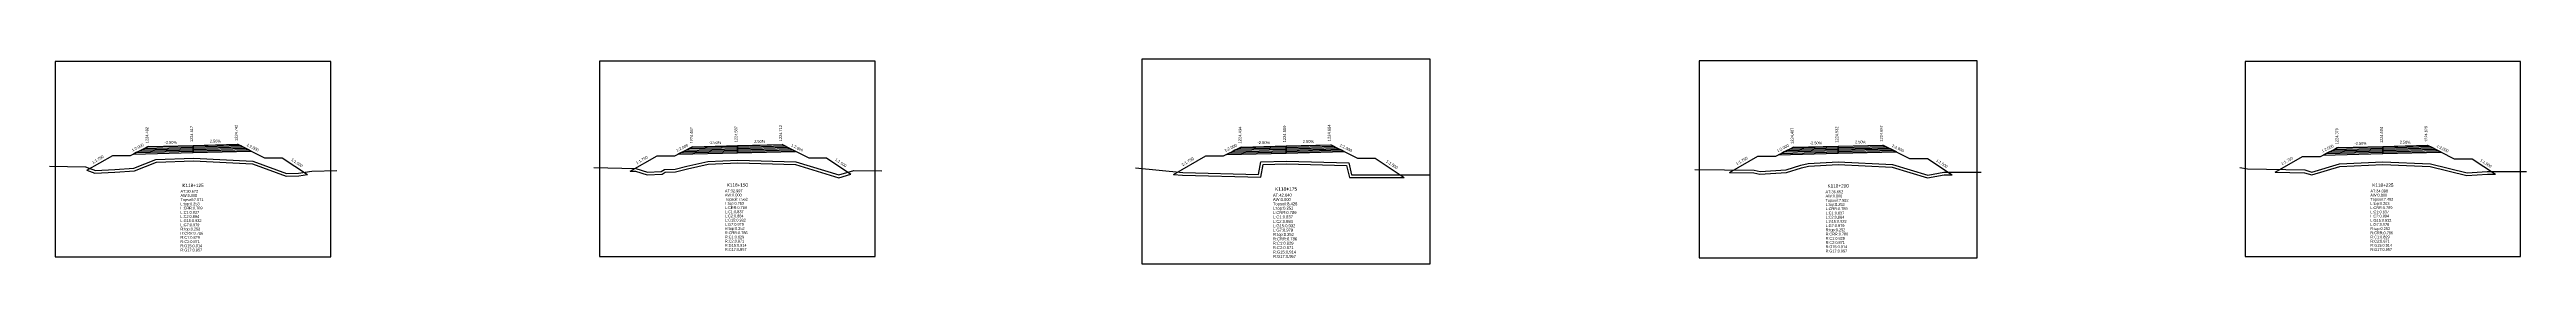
# Model space of a CAD drawing. Extents: x -7 to 78429, y 1189 to 1262.
# Drawn here: x 77248.9 to 77526.5, y 1211.4 to 1234.2 of the extents above; entities that cross this region are included whole.
import ezdxf
from ezdxf.enums import TextEntityAlignment as Align

# ---------------------------------------------------------------- set-up
doc = ezdxf.new("R2010")
doc.units = 0

msp = doc.modelspace()

# ---------------------------------------------------------------- linework, layer by layer
at = {"layer": 'A4_BORDER', "color": 7}
for points in [[(77249.555, 1212.149), (77280.465, 1212.149), (77280.465, 1234.005), (77249.555, 1234.005), (77249.555, 1212.149)], [(77310.576, 1212.206), (77341.46, 1212.206), (77341.46, 1234.043), (77310.576, 1234.043), (77310.576, 1212.206)], [(77371.347, 1211.396), (77403.651, 1211.396), (77403.651, 1234.237), (77371.347, 1234.237), (77371.347, 1211.396)], [(77433.793, 1212.036), (77464.949, 1212.036), (77464.949, 1234.065), (77433.793, 1234.065), (77433.793, 1212.036)], [(77494.996, 1212.203), (77525.822, 1212.203), (77525.822, 1234), (77494.996, 1234), (77494.996, 1212.203)]]:
    msp.add_lwpolyline(points, dxfattribs=at)
at = {"layer": 'CLEAR_GROUND', "color": 8}
for points in [[(77253.106, 1221.832), (77254.025, 1221.503), (77256.266, 1221.639), (77258.451, 1221.763), (77260.91, 1222.727), (77265.081, 1222.878), (77271.67, 1222.551), (77275.432, 1221.193), (77276.86, 1221.206), (77277.834, 1221.36)], [(77314.016, 1221.746), (77314.58, 1221.733), (77315.91, 1221.342), (77317.577, 1221.403), (77317.92, 1221.619), (77319.089, 1221.667), (77320.406, 1222.002), (77322.727, 1222.506), (77326.055, 1222.672), (77332.529, 1222.486), (77337.38, 1221.01), (77338.723, 1221.409)], [(77374.899, 1221.377), (77375.909, 1221.273), (77384.669, 1221.063), (77384.928, 1222.486), (77387.557, 1222.548), (77394.282, 1222.373), (77394.596, 1221.035), (77400.742, 1221.022)], [(77437.203, 1221.597), (77439.918, 1221.566), (77440.588, 1221.407), (77443.596, 1221.579), (77445.263, 1222.116), (77446.052, 1222.289), (77449.381, 1222.468), (77455.402, 1222.191), (77459.39, 1220.975), (77461.232, 1221.315), (77462.127, 1221.319)], [(77498.358, 1221.636), (77501.633, 1221.569), (77502.439, 1221.328), (77505.598, 1222.269), (77510.411, 1222.483), (77515.723, 1222.273), (77519.812, 1221.238), (77522.122, 1221.384), (77523.019, 1221.389)]]:
    msp.add_lwpolyline(points, dxfattribs=at)
at = {"layer": 'DESIGN_ROAD_TRIMMED', "color": 1}
for points in [[(77253.106, 1221.832), (77256.01, 1223.492), (77258.01, 1223.492), (77260.01, 1224.492), (77260.01, 1224.492), (77259.905, 1224.439), (77259.905, 1224.439), (77259.589, 1224.281), (77259.589, 1224.281), (77259.273, 1224.124), (77259.273, 1224.124), (77258.958, 1223.966), (77258.958, 1223.966), (77258.642, 1223.808), (77258.642, 1223.808), (77258.326, 1223.65), (77265.01, 1223.817), (77265.01, 1223.967), (77265.01, 1223.967), (77265.01, 1224.117), (77265.01, 1224.117), (77265.01, 1224.267), (77265.01, 1224.267), (77265.01, 1224.417), (77265.01, 1224.417), (77265.01, 1224.567), (77265.01, 1224.567), (77265.01, 1224.617), (77265.01, 1224.617), (77265.01, 1224.617), (77265.01, 1224.617), (77265.01, 1224.617), (77265.01, 1224.567), (77265.01, 1224.567), (77265.01, 1224.417), (77265.01, 1224.417), (77265.01, 1224.267), (77265.01, 1224.267), (77265.01, 1224.117), (77265.01, 1224.117), (77265.01, 1223.967), (77265.01, 1223.967), (77265.01, 1223.817), (77271.534, 1223.98), (77271.248, 1224.123), (77271.248, 1224.123), (77270.963, 1224.266), (77270.963, 1224.266), (77270.677, 1224.409), (77270.677, 1224.409), (77270.391, 1224.552), (77270.391, 1224.552), (77270.106, 1224.694), (77270.106, 1224.694), (77270.01, 1224.742), (77270.01, 1224.742), (77273.01, 1223.242), (77275.01, 1223.242), (77277.834, 1221.36)], [(77314.016, 1221.746), (77317.018, 1223.462), (77319.018, 1223.462), (77321.018, 1224.462), (77321.018, 1224.462), (77320.913, 1224.409), (77320.913, 1224.409), (77320.597, 1224.251), (77320.597, 1224.251), (77320.281, 1224.094), (77320.281, 1224.094), (77319.965, 1223.936), (77319.965, 1223.936), (77319.65, 1223.778), (77319.65, 1223.778), (77319.334, 1223.62), (77326.018, 1223.787), (77326.018, 1223.937), (77326.018, 1223.937), (77326.018, 1224.087), (77326.018, 1224.087), (77326.018, 1224.237), (77326.018, 1224.237), (77326.018, 1224.387), (77326.018, 1224.387), (77326.018, 1224.537), (77326.018, 1224.537), (77326.018, 1224.587), (77326.018, 1224.587), (77326.018, 1224.587), (77326.018, 1224.587), (77326.018, 1224.587), (77326.018, 1224.537), (77326.018, 1224.537), (77326.018, 1224.387), (77326.018, 1224.387), (77326.018, 1224.237), (77326.018, 1224.237), (77326.018, 1224.087), (77326.018, 1224.087), (77326.018, 1223.937), (77326.018, 1223.937), (77326.018, 1223.787), (77332.542, 1223.95), (77332.256, 1224.093), (77332.256, 1224.093), (77331.97, 1224.236), (77331.97, 1224.236), (77331.685, 1224.379), (77331.685, 1224.379), (77331.399, 1224.522), (77331.399, 1224.522), (77331.113, 1224.664), (77331.113, 1224.664), (77331.018, 1224.712), (77331.018, 1224.712), (77334.018, 1223.212), (77336.018, 1223.212), (77338.723, 1221.409)], [(77374.899, 1221.377), (77378.499, 1223.434), (77380.499, 1223.434), (77382.499, 1224.434), (77382.499, 1224.434), (77382.394, 1224.381), (77382.394, 1224.381), (77382.078, 1224.223), (77382.078, 1224.223), (77381.762, 1224.066), (77381.762, 1224.066), (77381.446, 1223.908), (77381.446, 1223.908), (77381.131, 1223.75), (77381.131, 1223.75), (77380.815, 1223.592), (77387.499, 1223.759), (77387.499, 1223.909), (77387.499, 1223.909), (77387.499, 1224.059), (77387.499, 1224.059), (77387.499, 1224.209), (77387.499, 1224.209), (77387.499, 1224.359), (77387.499, 1224.359), (77387.499, 1224.509), (77387.499, 1224.509), (77387.499, 1224.559), (77387.499, 1224.559), (77387.499, 1224.559), (77387.499, 1224.559), (77387.499, 1224.559), (77387.499, 1224.509), (77387.499, 1224.509), (77387.499, 1224.359), (77387.499, 1224.359), (77387.499, 1224.209), (77387.499, 1224.209), (77387.499, 1224.059), (77387.499, 1224.059), (77387.499, 1223.909), (77387.499, 1223.909), (77387.499, 1223.759), (77394.023, 1223.922), (77393.737, 1224.065), (77393.737, 1224.065), (77393.451, 1224.208), (77393.451, 1224.208), (77393.166, 1224.351), (77393.166, 1224.351), (77392.88, 1224.494), (77392.88, 1224.494), (77392.594, 1224.636), (77392.594, 1224.636), (77392.499, 1224.684), (77392.499, 1224.684), (77395.499, 1223.184), (77397.499, 1223.184), (77400.742, 1221.022)], [(77437.203, 1221.597), (77440.371, 1223.407), (77442.371, 1223.407), (77444.371, 1224.407), (77444.371, 1224.407), (77444.266, 1224.354), (77444.266, 1224.354), (77443.95, 1224.196), (77443.95, 1224.196), (77443.634, 1224.039), (77443.634, 1224.039), (77443.318, 1223.881), (77443.318, 1223.881), (77443.003, 1223.723), (77443.003, 1223.723), (77442.687, 1223.565), (77449.371, 1223.732), (77449.371, 1223.882), (77449.371, 1223.882), (77449.371, 1224.032), (77449.371, 1224.032), (77449.371, 1224.182), (77449.371, 1224.182), (77449.371, 1224.332), (77449.371, 1224.332), (77449.371, 1224.482), (77449.371, 1224.482), (77449.371, 1224.532), (77449.371, 1224.532), (77449.371, 1224.532), (77449.371, 1224.532), (77449.371, 1224.532), (77449.371, 1224.482), (77449.371, 1224.482), (77449.371, 1224.332), (77449.371, 1224.332), (77449.371, 1224.182), (77449.371, 1224.182), (77449.371, 1224.032), (77449.371, 1224.032), (77449.371, 1223.882), (77449.371, 1223.882), (77449.371, 1223.732), (77455.895, 1223.895), (77455.609, 1224.038), (77455.609, 1224.038), (77455.323, 1224.181), (77455.323, 1224.181), (77455.038, 1224.324), (77455.038, 1224.324), (77454.752, 1224.467), (77454.752, 1224.467), (77454.466, 1224.609), (77454.466, 1224.609), (77454.371, 1224.657), (77454.371, 1224.657), (77457.371, 1223.157), (77459.371, 1223.157), (77462.127, 1221.319)], [(77498.358, 1221.636), (77501.409, 1223.379), (77503.409, 1223.379), (77505.409, 1224.379), (77505.409, 1224.379), (77505.304, 1224.326), (77505.304, 1224.326), (77504.988, 1224.168), (77504.988, 1224.168), (77504.672, 1224.011), (77504.672, 1224.011), (77504.356, 1223.853), (77504.356, 1223.853), (77504.041, 1223.695), (77504.041, 1223.695), (77503.725, 1223.537), (77510.409, 1223.704), (77510.409, 1223.854), (77510.409, 1223.854), (77510.409, 1224.004), (77510.409, 1224.004), (77510.409, 1224.154), (77510.409, 1224.154), (77510.409, 1224.304), (77510.409, 1224.304), (77510.409, 1224.454), (77510.409, 1224.454), (77510.409, 1224.504), (77510.409, 1224.504), (77510.409, 1224.504), (77510.409, 1224.504), (77510.409, 1224.504), (77510.409, 1224.454), (77510.409, 1224.454), (77510.409, 1224.304), (77510.409, 1224.304), (77510.409, 1224.154), (77510.409, 1224.154), (77510.409, 1224.004), (77510.409, 1224.004), (77510.409, 1223.854), (77510.409, 1223.854), (77510.409, 1223.704), (77516.933, 1223.867), (77516.647, 1224.01), (77516.647, 1224.01), (77516.361, 1224.153), (77516.361, 1224.153), (77516.076, 1224.296), (77516.076, 1224.296), (77515.79, 1224.439), (77515.79, 1224.439), (77515.504, 1224.581), (77515.504, 1224.581), (77515.409, 1224.629), (77515.409, 1224.629), (77518.409, 1223.129), (77520.409, 1223.129), (77523.019, 1221.389)]]:
    msp.add_lwpolyline(points, dxfattribs=at)
at = {"layer": 'FINISHED_ROAD', "color": 2}
for points in [[(77256.01, 1223.492), (77258.01, 1223.492), (77260.01, 1224.492), (77260.01, 1224.492), (77265.01, 1224.617), (77270.01, 1224.742), (77270.01, 1224.742), (77273.01, 1223.242), (77275.01, 1223.242)], [(77317.018, 1223.462), (77319.018, 1223.462), (77321.018, 1224.462), (77321.018, 1224.462), (77326.018, 1224.587), (77331.018, 1224.712), (77331.018, 1224.712), (77334.018, 1223.212), (77336.018, 1223.212)], [(77378.499, 1223.434), (77380.499, 1223.434), (77382.499, 1224.434), (77382.499, 1224.434), (77387.499, 1224.559), (77392.499, 1224.684), (77392.499, 1224.684), (77395.499, 1223.184), (77397.499, 1223.184)], [(77440.371, 1223.407), (77442.371, 1223.407), (77444.371, 1224.407), (77444.371, 1224.407), (77449.371, 1224.532), (77454.371, 1224.657), (77454.371, 1224.657), (77457.371, 1223.157), (77459.371, 1223.157)], [(77501.409, 1223.379), (77503.409, 1223.379), (77505.409, 1224.379), (77505.409, 1224.379), (77510.409, 1224.504), (77515.409, 1224.629), (77515.409, 1224.629), (77518.409, 1223.129), (77520.409, 1223.129)]]:
    msp.add_lwpolyline(points, dxfattribs=at)
at = {"layer": 'LAYER_0', "color": 4}
for points in [[(77260.01, 1224.492), (77259.905, 1224.439), (77265.01, 1224.567), (77265.01, 1224.617)], [(77321.018, 1224.462), (77320.913, 1224.409), (77326.018, 1224.537), (77326.018, 1224.587)], [(77382.499, 1224.434), (77382.394, 1224.381), (77387.499, 1224.509), (77387.499, 1224.559)], [(77444.371, 1224.407), (77444.266, 1224.354), (77449.371, 1224.482), (77449.371, 1224.532)], [(77505.409, 1224.379), (77505.304, 1224.326), (77510.409, 1224.454), (77510.409, 1224.504)]]:
    msp.add_lwpolyline(points, dxfattribs=at)
at = {"layer": 'LAYER_1', "color": 4}
for points in [[(77259.905, 1224.439), (77259.589, 1224.281), (77265.01, 1224.417), (77265.01, 1224.567)], [(77320.913, 1224.409), (77320.597, 1224.251), (77326.018, 1224.387), (77326.018, 1224.537)], [(77382.394, 1224.381), (77382.078, 1224.223), (77387.499, 1224.359), (77387.499, 1224.509)], [(77444.266, 1224.354), (77443.95, 1224.196), (77449.371, 1224.332), (77449.371, 1224.482)], [(77505.304, 1224.326), (77504.988, 1224.168), (77510.409, 1224.304), (77510.409, 1224.454)]]:
    msp.add_lwpolyline(points, dxfattribs=at)
at = {"layer": 'LAYER_10', "color": 6}
for points in [[(77270.963, 1224.266), (77271.248, 1224.123), (77265.01, 1223.967), (77265.01, 1224.117)], [(77331.97, 1224.236), (77332.256, 1224.093), (77326.018, 1223.937), (77326.018, 1224.087)], [(77393.451, 1224.208), (77393.737, 1224.065), (77387.499, 1223.909), (77387.499, 1224.059)], [(77455.323, 1224.181), (77455.609, 1224.038), (77449.371, 1223.882), (77449.371, 1224.032)], [(77516.361, 1224.153), (77516.647, 1224.01), (77510.409, 1223.854), (77510.409, 1224.004)]]:
    msp.add_lwpolyline(points, dxfattribs=at)
at = {"layer": 'LAYER_11', "color": 6}
for points in [[(77271.248, 1224.123), (77271.534, 1223.98), (77265.01, 1223.817), (77265.01, 1223.967)], [(77332.256, 1224.093), (77332.542, 1223.95), (77326.018, 1223.787), (77326.018, 1223.937)], [(77393.737, 1224.065), (77394.023, 1223.922), (77387.499, 1223.759), (77387.499, 1223.909)], [(77455.609, 1224.038), (77455.895, 1223.895), (77449.371, 1223.732), (77449.371, 1223.882)], [(77516.647, 1224.01), (77516.933, 1223.867), (77510.409, 1223.704), (77510.409, 1223.854)]]:
    msp.add_lwpolyline(points, dxfattribs=at)
at = {"layer": 'LAYER_2', "color": 4}
for points in [[(77259.589, 1224.281), (77259.273, 1224.124), (77265.01, 1224.267), (77265.01, 1224.417)], [(77320.597, 1224.251), (77320.281, 1224.094), (77326.018, 1224.237), (77326.018, 1224.387)], [(77382.078, 1224.223), (77381.762, 1224.066), (77387.499, 1224.209), (77387.499, 1224.359)], [(77443.95, 1224.196), (77443.634, 1224.039), (77449.371, 1224.182), (77449.371, 1224.332)], [(77504.988, 1224.168), (77504.672, 1224.011), (77510.409, 1224.154), (77510.409, 1224.304)]]:
    msp.add_lwpolyline(points, dxfattribs=at)
at = {"layer": 'LAYER_3', "color": 4}
for points in [[(77259.273, 1224.124), (77258.958, 1223.966), (77265.01, 1224.117), (77265.01, 1224.267)], [(77320.281, 1224.094), (77319.965, 1223.936), (77326.018, 1224.087), (77326.018, 1224.237)], [(77381.762, 1224.066), (77381.446, 1223.908), (77387.499, 1224.059), (77387.499, 1224.209)], [(77443.634, 1224.039), (77443.318, 1223.881), (77449.371, 1224.032), (77449.371, 1224.182)], [(77504.672, 1224.011), (77504.356, 1223.853), (77510.409, 1224.004), (77510.409, 1224.154)]]:
    msp.add_lwpolyline(points, dxfattribs=at)
at = {"layer": 'LAYER_4', "color": 4}
for points in [[(77258.958, 1223.966), (77258.642, 1223.808), (77265.01, 1223.967), (77265.01, 1224.117)], [(77319.965, 1223.936), (77319.65, 1223.778), (77326.018, 1223.937), (77326.018, 1224.087)], [(77381.446, 1223.908), (77381.131, 1223.75), (77387.499, 1223.909), (77387.499, 1224.059)], [(77443.318, 1223.881), (77443.003, 1223.723), (77449.371, 1223.882), (77449.371, 1224.032)], [(77504.356, 1223.853), (77504.041, 1223.695), (77510.409, 1223.854), (77510.409, 1224.004)]]:
    msp.add_lwpolyline(points, dxfattribs=at)
at = {"layer": 'LAYER_5', "color": 4}
for points in [[(77258.642, 1223.808), (77258.326, 1223.65), (77265.01, 1223.817), (77265.01, 1223.967)], [(77319.65, 1223.778), (77319.334, 1223.62), (77326.018, 1223.787), (77326.018, 1223.937)], [(77381.131, 1223.75), (77380.815, 1223.592), (77387.499, 1223.759), (77387.499, 1223.909)], [(77443.003, 1223.723), (77442.687, 1223.565), (77449.371, 1223.732), (77449.371, 1223.882)], [(77504.041, 1223.695), (77503.725, 1223.537), (77510.409, 1223.704), (77510.409, 1223.854)]]:
    msp.add_lwpolyline(points, dxfattribs=at)
at = {"layer": 'LAYER_6', "color": 6}
for points in [[(77270.01, 1224.742), (77270.106, 1224.694), (77265.01, 1224.567), (77265.01, 1224.617)], [(77331.018, 1224.712), (77331.113, 1224.664), (77326.018, 1224.537), (77326.018, 1224.587)], [(77392.499, 1224.684), (77392.594, 1224.636), (77387.499, 1224.509), (77387.499, 1224.559)], [(77454.371, 1224.657), (77454.466, 1224.609), (77449.371, 1224.482), (77449.371, 1224.532)], [(77515.409, 1224.629), (77515.504, 1224.581), (77510.409, 1224.454), (77510.409, 1224.504)]]:
    msp.add_lwpolyline(points, dxfattribs=at)
at = {"layer": 'LAYER_7', "color": 6}
for points in [[(77270.106, 1224.694), (77270.391, 1224.552), (77265.01, 1224.417), (77265.01, 1224.567)], [(77331.113, 1224.664), (77331.399, 1224.522), (77326.018, 1224.387), (77326.018, 1224.537)], [(77392.594, 1224.636), (77392.88, 1224.494), (77387.499, 1224.359), (77387.499, 1224.509)], [(77454.466, 1224.609), (77454.752, 1224.467), (77449.371, 1224.332), (77449.371, 1224.482)], [(77515.504, 1224.581), (77515.79, 1224.439), (77510.409, 1224.304), (77510.409, 1224.454)]]:
    msp.add_lwpolyline(points, dxfattribs=at)
at = {"layer": 'LAYER_8', "color": 6}
for points in [[(77270.391, 1224.552), (77270.677, 1224.409), (77265.01, 1224.267), (77265.01, 1224.417)], [(77331.399, 1224.522), (77331.685, 1224.379), (77326.018, 1224.237), (77326.018, 1224.387)], [(77392.88, 1224.494), (77393.166, 1224.351), (77387.499, 1224.209), (77387.499, 1224.359)], [(77454.752, 1224.467), (77455.038, 1224.324), (77449.371, 1224.182), (77449.371, 1224.332)], [(77515.79, 1224.439), (77516.076, 1224.296), (77510.409, 1224.154), (77510.409, 1224.304)]]:
    msp.add_lwpolyline(points, dxfattribs=at)
at = {"layer": 'LAYER_9', "color": 6}
for points in [[(77270.677, 1224.409), (77270.963, 1224.266), (77265.01, 1224.117), (77265.01, 1224.267)], [(77331.685, 1224.379), (77331.97, 1224.236), (77326.018, 1224.087), (77326.018, 1224.237)], [(77393.166, 1224.351), (77393.451, 1224.208), (77387.499, 1224.059), (77387.499, 1224.209)], [(77455.038, 1224.324), (77455.323, 1224.181), (77449.371, 1224.032), (77449.371, 1224.182)], [(77516.076, 1224.296), (77516.361, 1224.153), (77510.409, 1224.004), (77510.409, 1224.154)]]:
    msp.add_lwpolyline(points, dxfattribs=at)
at = {"layer": 'NATURAL_GROUND', "color": 3}
for points in [[(77248.932, 1222.302), (77252.951, 1222.206), (77254.068, 1221.806), (77256.248, 1221.939), (77258.386, 1222.06), (77260.848, 1223.025), (77265.083, 1223.179), (77271.729, 1222.848), (77275.483, 1221.493), (77276.835, 1221.506), (77278.339, 1221.743), (77281.137, 1221.803)], [(77309.941, 1222.145), (77314.627, 1222.032), (77315.948, 1221.643), (77317.485, 1221.7), (77317.828, 1221.916), (77319.045, 1221.966), (77320.337, 1222.294), (77322.687, 1222.805), (77326.052, 1222.972), (77332.578, 1222.784), (77337.381, 1221.323), (77339.053, 1221.82), (77342.202, 1221.756)], [(77370.633, 1222.119), (77375.928, 1221.572), (77384.42, 1221.37), (77384.676, 1222.78), (77387.557, 1222.849), (77394.521, 1222.667), (77394.834, 1221.334), (77403.58, 1221.316)], [(77433.29, 1221.941), (77439.955, 1221.865), (77440.615, 1221.709), (77443.541, 1221.876), (77445.185, 1222.406), (77446.012, 1222.587), (77449.38, 1222.768), (77455.453, 1222.489), (77459.408, 1221.284), (77461.204, 1221.615), (77465.4, 1221.636)], [(77494.366, 1222.133), (77495.237, 1221.999), (77501.68, 1221.868), (77502.439, 1221.641), (77505.548, 1222.567), (77510.41, 1222.784), (77515.766, 1222.571), (77519.84, 1221.541), (77522.112, 1221.684), (77526.501, 1221.707)]]:
    msp.add_lwpolyline(points, dxfattribs=at)
at = {"layer": 'STRUCTURE_LEFT', "color": 4}
for points in [[(77260.01, 1224.492), (77259.905, 1224.439), (77259.905, 1224.439), (77259.589, 1224.281), (77259.589, 1224.281), (77259.273, 1224.124), (77259.273, 1224.124), (77258.958, 1223.966), (77258.958, 1223.966), (77258.642, 1223.808), (77258.642, 1223.808), (77258.326, 1223.65), (77265.01, 1223.817), (77265.01, 1223.967), (77265.01, 1223.967), (77265.01, 1224.117), (77265.01, 1224.117), (77265.01, 1224.267), (77265.01, 1224.267), (77265.01, 1224.417), (77265.01, 1224.417), (77265.01, 1224.567), (77265.01, 1224.567), (77265.01, 1224.617), (77265.01, 1224.617)], [(77321.018, 1224.462), (77320.913, 1224.409), (77320.913, 1224.409), (77320.597, 1224.251), (77320.597, 1224.251), (77320.281, 1224.094), (77320.281, 1224.094), (77319.965, 1223.936), (77319.965, 1223.936), (77319.65, 1223.778), (77319.65, 1223.778), (77319.334, 1223.62), (77326.018, 1223.787), (77326.018, 1223.937), (77326.018, 1223.937), (77326.018, 1224.087), (77326.018, 1224.087), (77326.018, 1224.237), (77326.018, 1224.237), (77326.018, 1224.387), (77326.018, 1224.387), (77326.018, 1224.537), (77326.018, 1224.537), (77326.018, 1224.587), (77326.018, 1224.587)], [(77382.499, 1224.434), (77382.394, 1224.381), (77382.394, 1224.381), (77382.078, 1224.223), (77382.078, 1224.223), (77381.762, 1224.066), (77381.762, 1224.066), (77381.446, 1223.908), (77381.446, 1223.908), (77381.131, 1223.75), (77381.131, 1223.75), (77380.815, 1223.592), (77387.499, 1223.759), (77387.499, 1223.909), (77387.499, 1223.909), (77387.499, 1224.059), (77387.499, 1224.059), (77387.499, 1224.209), (77387.499, 1224.209), (77387.499, 1224.359), (77387.499, 1224.359), (77387.499, 1224.509), (77387.499, 1224.509), (77387.499, 1224.559), (77387.499, 1224.559)], [(77444.371, 1224.407), (77444.266, 1224.354), (77444.266, 1224.354), (77443.95, 1224.196), (77443.95, 1224.196), (77443.634, 1224.039), (77443.634, 1224.039), (77443.318, 1223.881), (77443.318, 1223.881), (77443.003, 1223.723), (77443.003, 1223.723), (77442.687, 1223.565), (77449.371, 1223.732), (77449.371, 1223.882), (77449.371, 1223.882), (77449.371, 1224.032), (77449.371, 1224.032), (77449.371, 1224.182), (77449.371, 1224.182), (77449.371, 1224.332), (77449.371, 1224.332), (77449.371, 1224.482), (77449.371, 1224.482), (77449.371, 1224.532), (77449.371, 1224.532)], [(77505.409, 1224.379), (77505.304, 1224.326), (77505.304, 1224.326), (77504.988, 1224.168), (77504.988, 1224.168), (77504.672, 1224.011), (77504.672, 1224.011), (77504.356, 1223.853), (77504.356, 1223.853), (77504.041, 1223.695), (77504.041, 1223.695), (77503.725, 1223.537), (77510.409, 1223.704), (77510.409, 1223.854), (77510.409, 1223.854), (77510.409, 1224.004), (77510.409, 1224.004), (77510.409, 1224.154), (77510.409, 1224.154), (77510.409, 1224.304), (77510.409, 1224.304), (77510.409, 1224.454), (77510.409, 1224.454), (77510.409, 1224.504), (77510.409, 1224.504)]]:
    msp.add_lwpolyline(points, dxfattribs=at)
at = {"layer": 'STRUCTURE_RIGHT', "color": 6}
for points in [[(77265.01, 1224.617), (77265.01, 1224.617), (77265.01, 1224.567), (77265.01, 1224.567), (77265.01, 1224.417), (77265.01, 1224.417), (77265.01, 1224.267), (77265.01, 1224.267), (77265.01, 1224.117), (77265.01, 1224.117), (77265.01, 1223.967), (77265.01, 1223.967), (77265.01, 1223.817), (77271.534, 1223.98), (77271.248, 1224.123), (77271.248, 1224.123), (77270.963, 1224.266), (77270.963, 1224.266), (77270.677, 1224.409), (77270.677, 1224.409), (77270.391, 1224.552), (77270.391, 1224.552), (77270.106, 1224.694), (77270.106, 1224.694), (77270.01, 1224.742)], [(77326.018, 1224.587), (77326.018, 1224.587), (77326.018, 1224.537), (77326.018, 1224.537), (77326.018, 1224.387), (77326.018, 1224.387), (77326.018, 1224.237), (77326.018, 1224.237), (77326.018, 1224.087), (77326.018, 1224.087), (77326.018, 1223.937), (77326.018, 1223.937), (77326.018, 1223.787), (77332.542, 1223.95), (77332.256, 1224.093), (77332.256, 1224.093), (77331.97, 1224.236), (77331.97, 1224.236), (77331.685, 1224.379), (77331.685, 1224.379), (77331.399, 1224.522), (77331.399, 1224.522), (77331.113, 1224.664), (77331.113, 1224.664), (77331.018, 1224.712)], [(77387.499, 1224.559), (77387.499, 1224.559), (77387.499, 1224.509), (77387.499, 1224.509), (77387.499, 1224.359), (77387.499, 1224.359), (77387.499, 1224.209), (77387.499, 1224.209), (77387.499, 1224.059), (77387.499, 1224.059), (77387.499, 1223.909), (77387.499, 1223.909), (77387.499, 1223.759), (77394.023, 1223.922), (77393.737, 1224.065), (77393.737, 1224.065), (77393.451, 1224.208), (77393.451, 1224.208), (77393.166, 1224.351), (77393.166, 1224.351), (77392.88, 1224.494), (77392.88, 1224.494), (77392.594, 1224.636), (77392.594, 1224.636), (77392.499, 1224.684)], [(77449.371, 1224.532), (77449.371, 1224.532), (77449.371, 1224.482), (77449.371, 1224.482), (77449.371, 1224.332), (77449.371, 1224.332), (77449.371, 1224.182), (77449.371, 1224.182), (77449.371, 1224.032), (77449.371, 1224.032), (77449.371, 1223.882), (77449.371, 1223.882), (77449.371, 1223.732), (77455.895, 1223.895), (77455.609, 1224.038), (77455.609, 1224.038), (77455.323, 1224.181), (77455.323, 1224.181), (77455.038, 1224.324), (77455.038, 1224.324), (77454.752, 1224.467), (77454.752, 1224.467), (77454.466, 1224.609), (77454.466, 1224.609), (77454.371, 1224.657)], [(77510.409, 1224.504), (77510.409, 1224.504), (77510.409, 1224.454), (77510.409, 1224.454), (77510.409, 1224.304), (77510.409, 1224.304), (77510.409, 1224.154), (77510.409, 1224.154), (77510.409, 1224.004), (77510.409, 1224.004), (77510.409, 1223.854), (77510.409, 1223.854), (77510.409, 1223.704), (77516.933, 1223.867), (77516.647, 1224.01), (77516.647, 1224.01), (77516.361, 1224.153), (77516.361, 1224.153), (77516.076, 1224.296), (77516.076, 1224.296), (77515.79, 1224.439), (77515.79, 1224.439), (77515.504, 1224.581), (77515.504, 1224.581), (77515.409, 1224.629)]]:
    msp.add_lwpolyline(points, dxfattribs=at)

# ---------------------------------------------------------------- texts
at = {"layer": 'INFO_TEXT'}
for s, height, p in [('AT:30.672', 0.31, (77263.605, 1219.33)), ('AW:0.000', 0.31, (77263.605, 1218.862)), ('Topsoil:7.571', 0.31, (77263.605, 1218.394)), ('AT:32.997', 0.31, (77324.614, 1219.381)), ('AW:0.000', 0.31, (77324.614, 1218.913)), ('Topsoil:7.562', 0.31, (77324.614, 1218.445)), ('AT:42.640', 0.33, (77386.031, 1218.901)), ('AW:0.000', 0.33, (77386.031, 1218.412)), ('AT:36.652', 0.31, (77447.955, 1219.274)), ('AW:0.000', 0.31, (77447.955, 1218.802)), ('Topsoil:7.582', 0.31, (77447.955, 1218.33)), ('AT:34.098', 0.31, (77509.008, 1219.365)), ('AW:0.000', 0.31, (77509.008, 1218.898)), ('Topsoil:7.492', 0.31, (77509.008, 1218.431)), ('L:top:0.253', 0.31, (77263.605, 1217.925)), ('L:CRR:0.789', 0.31, (77263.605, 1217.457)), ('L:C1:0.837', 0.31, (77263.605, 1216.989)), ('L:C2:0.884', 0.31, (77263.605, 1216.52)), ('L:G15:0.932', 0.31, (77263.605, 1216.052)), ('L:G7:0.979', 0.31, (77263.605, 1215.584)), ('L:top:0.253', 0.31, (77324.614, 1217.978)), ('L:CRR:0.789', 0.31, (77324.614, 1217.51)), ('L:C1:0.837', 0.31, (77324.614, 1217.042)), ('L:C2:0.884', 0.31, (77324.614, 1216.574)), ('L:G15:0.932', 0.31, (77324.614, 1216.106)), ('L:G7:0.979', 0.31, (77324.614, 1215.638)), ('Topsoil:8.428', 0.33, (77386.031, 1217.922)), ('L:top:0.253', 0.33, (77386.031, 1217.433)), ('L:CRR:0.789', 0.33, (77386.031, 1216.943)), ('L:C1:0.837', 0.33, (77386.031, 1216.454)), ('L:C2:0.884', 0.33, (77386.031, 1215.964)), ('L:G15:0.932', 0.33, (77386.031, 1215.475)), ('L:top:0.253', 0.31, (77447.955, 1217.858)), ('L:CRR:0.789', 0.31, (77447.955, 1217.386)), ('L:C1:0.837', 0.31, (77447.955, 1216.914)), ('L:C2:0.884', 0.31, (77447.955, 1216.442)), ('L:G15:0.932', 0.31, (77447.955, 1215.969)), ('L:G7:0.979', 0.31, (77447.955, 1215.497)), ('L:top:0.253', 0.31, (77509.008, 1217.964)), ('L:CRR:0.789', 0.31, (77509.008, 1217.497)), ('L:C1:0.837', 0.31, (77509.008, 1217.03)), ('L:C2:0.884', 0.31, (77509.008, 1216.563)), ('L:G15:0.932', 0.31, (77509.008, 1216.095)), ('L:G7:0.979', 0.31, (77509.008, 1215.628)), ('R:top:0.252', 0.31, (77263.605, 1215.115)), ('R:CRR:0.786', 0.31, (77263.605, 1214.647)), ('R:C1:0.829', 0.31, (77263.605, 1214.179)), ('R:C2:0.871', 0.31, (77263.605, 1213.71)), ('R:G15:0.914', 0.31, (77263.605, 1213.242)), ('R:G17:0.957', 0.31, (77263.605, 1212.774)), ('R:top:0.252', 0.31, (77324.614, 1215.17)), ('R:CRR:0.786', 0.31, (77324.614, 1214.702)), ('R:C1:0.829', 0.31, (77324.614, 1214.234)), ('R:C2:0.871', 0.31, (77324.614, 1213.766)), ('R:G15:0.914', 0.31, (77324.614, 1213.298)), ('R:G17:0.957', 0.31, (77324.614, 1212.83)), ('L:G7:0.979', 0.33, (77386.031, 1214.985)), ('R:top:0.252', 0.33, (77386.031, 1214.496)), ('R:CRR:0.786', 0.33, (77386.031, 1214.007)), ('R:C1:0.829', 0.33, (77386.031, 1213.517)), ('R:C2:0.871', 0.33, (77386.031, 1213.028)), ('R:top:0.252', 0.31, (77447.955, 1215.025)), ('R:CRR:0.786', 0.31, (77447.955, 1214.553)), ('R:C1:0.829', 0.31, (77447.955, 1214.081)), ('R:C2:0.871', 0.31, (77447.955, 1213.609)), ('R:G15:0.914', 0.31, (77447.955, 1213.137)), ('R:G17:0.957', 0.31, (77447.955, 1212.665)), ('R:top:0.252', 0.31, (77509.008, 1215.161)), ('R:CRR:0.786', 0.31, (77509.008, 1214.694)), ('R:C1:0.829', 0.31, (77509.008, 1214.227)), ('R:C2:0.871', 0.31, (77509.008, 1213.76)), ('R:G15:0.914', 0.31, (77509.008, 1213.293)), ('R:G17:0.957', 0.31, (77509.008, 1212.826)), ('R:G15:0.914', 0.33, (77386.031, 1212.538)), ('R:G17:0.957', 0.33, (77386.031, 1212.049))]:
    msp.add_text(s, height=height, dxfattribs=at).set_placement(p)
at = {"layer": 'LEFT_TEXT_H'}
for s, height, p in [('1224.492', 0.312, (77260.01, 1224.867)), ('1224.462', 0.312, (77321.018, 1224.836)), ('1224.434', 0.326, (77382.499, 1224.826)), ('1224.407', 0.315, (77444.371, 1224.785)), ('1224.379', 0.311, (77505.409, 1224.753))]:
    msp.add_text(s, height=height, rotation=90, dxfattribs=at).set_placement(p)
at = {"layer": 'POINT_TEXT_H'}
for s, height, p in [('1224.617', 0.312, (77265.01, 1224.992)), ('1224.587', 0.312, (77326.018, 1224.961)), ('1224.559', 0.326, (77387.499, 1224.951)), ('1224.532', 0.315, (77449.371, 1224.91)), ('1224.504', 0.311, (77510.409, 1224.878))]:
    msp.add_text(s, height=height, rotation=90, dxfattribs=at).set_placement(p)
at = {"layer": 'RIGHT_TEXT_H'}
for s, height, p in [('1224.684', 0.326, (77392.499, 1225.076)), ('1224.742', 0.312, (77270.01, 1225.117)), ('1224.712', 0.312, (77331.018, 1225.086)), ('1224.657', 0.315, (77454.371, 1225.035)), ('1224.629', 0.311, (77515.409, 1225.003))]:
    msp.add_text(s, height=height, rotation=90, dxfattribs=at).set_placement(p)
at = {"layer": 'SLOPE_left'}
for s, height, rotation, p in [('1:2.000', 0.312, 26.565, (77258.927, 1224.16)), ('1:2.000', 0.312, 26.565, (77319.934, 1224.129)), ('1:2.000', 0.326, 26.565, (77381.411, 1224.109)), ('1:2.000', 0.315, 26.565, (77443.286, 1224.076)), ('1:2.000', 0.311, 26.565, (77504.326, 1224.046)), ('1:1.750', 0.312, 29.745, (77254.465, 1222.825)), ('1:1.750', 0.312, 29.745, (77315.424, 1222.767)), ('1:1.750', 0.326, 29.745, (77376.602, 1222.575)), ('1:1.750', 0.315, 29.745, (77438.693, 1222.666)), ('1:1.750', 0.311, 29.745, (77499.791, 1222.67))]:
    msp.add_text(s, height=height, rotation=rotation, dxfattribs=at).set_placement(p, align=Align.BOTTOM_CENTER)
at = {"layer": 'SLOPE_right'}
for s, height, rotation, p in [('1:2.000', 0.312, -26.565, (77271.594, 1224.16)), ('1:2.000', 0.312, -26.565, (77332.602, 1224.129)), ('1:2.000', 0.326, -26.565, (77394.087, 1224.109)), ('1:2.000', 0.315, -26.565, (77455.955, 1224.076)), ('1:2.000', 0.311, -26.565, (77516.993, 1224.046)), ('1:1.500', 0.312, -33.69, (77276.526, 1222.457)), ('1:1.500', 0.312, -33.69, (77337.474, 1222.466)), ('1:1.500', 0.326, -33.69, (77399.229, 1222.266)), ('1:1.500', 0.315, -33.69, (77460.854, 1222.395)), ('1:1.500', 0.311, -33.69, (77521.818, 1222.414))]:
    msp.add_text(s, height=height, rotation=rotation, dxfattribs=at).set_placement(p, align=Align.BOTTOM_CENTER)
at = {"layer": 'SLOPE_TEXT'}
for s, height, p in [('-2.50%', 0.312, (77262.51, 1224.804)), ('2.50%', 0.312, (77267.51, 1224.929)), ('-2.50%', 0.312, (77323.518, 1224.774)), ('2.50%', 0.312, (77328.518, 1224.899)), ('-2.50%', 0.326, (77384.999, 1224.758)), ('2.50%', 0.326, (77389.999, 1224.883)), ('-2.50%', 0.315, (77446.871, 1224.721)), ('2.50%', 0.315, (77451.871, 1224.846)), ('-2.50%', 0.311, (77507.909, 1224.691)), ('2.50%', 0.311, (77512.909, 1224.816))]:
    msp.add_text(s, height=height, dxfattribs=at).set_placement(p, align=Align.CENTER)
at = {"layer": 'STATION_TITLE'}
for s, height, p in [('K118+125', 0.375, (77265.01, 1219.955)), ('K118+150', 0.374, (77326.018, 1220.005)), ('K118+175', 0.392, (77387.499, 1219.554)), ('K118+200', 0.378, (77449.371, 1219.903)), ('K118+225', 0.374, (77510.409, 1219.988))]:
    msp.add_text(s, height=height, dxfattribs=at).set_placement(p, align=Align.CENTER)

doc.saveas('drawing.dxf')
